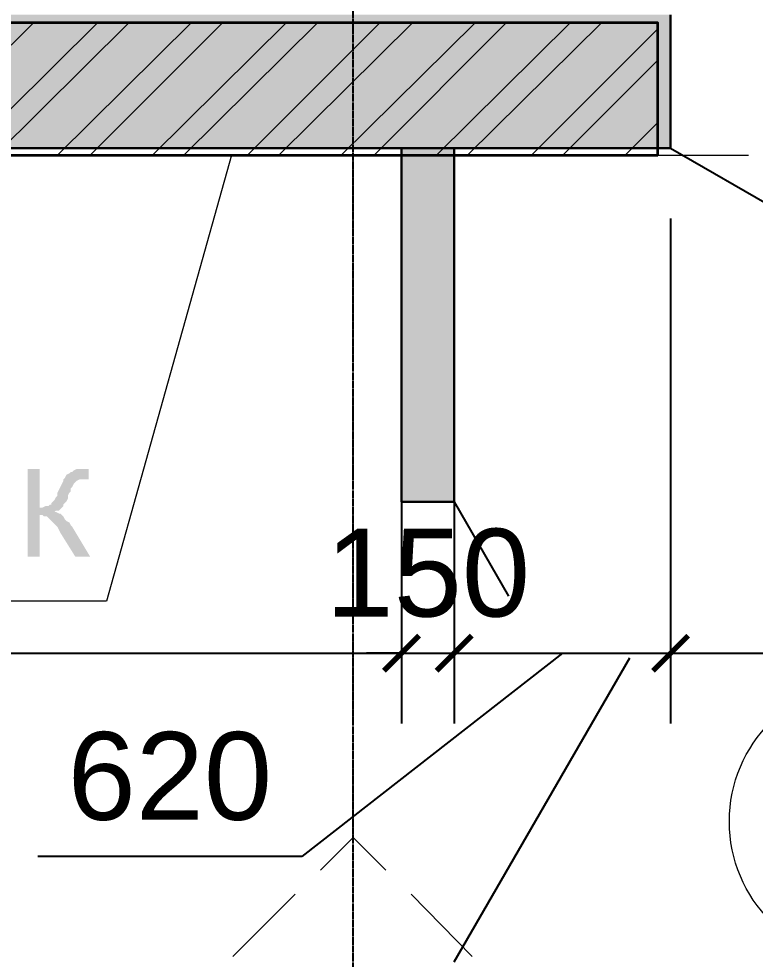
# Model space of a CAD drawing. Header units: millimetres. Extents: x -383313 to -161684, y -117025 to 99224.
# Drawn here: x -331466 to -329369, y -4929 to -2251 of the extents above; entities that cross this region are included whole.
import ezdxf
from ezdxf.enums import TextEntityAlignment as Align

# ---------------------------------------------------------------- set-up
doc = ezdxf.new("R2010")
doc.units = ezdxf.units.MM
doc.header["$MEASUREMENT"] = 0
doc.linetypes.add('PS-GOST2.303 5', pattern=[24, 20, -1.5, 1, -1.5])
doc.layers.get('Defpoints').update_dxf_attribs({"color": 31})
for name, color, linetype in [('001__КОНСТРУКТИВ__Двери', 13, 'Continuous'), ('001__КОНСТРУКТИВ__размеры внутр.', 7, 'Continuous'), ('0expl', 30, 'Continuous'), ('PDF_Geometry', 7, 'Continuous'), ('PDF_Solid Fills', 7, 'Continuous'), ('PS_Оси', 5, 'PS-GOST2.303 5')]:
    doc.layers.add(name, color=color, linetype=linetype)
doc.layers.add('001__КОНСТРУКТИВ__Стены наружные', color=7, linetype='Continuous', lineweight=30)
doc.styles.add('PSTUDIO', font='arial.ttf')
doc.styles.add('TXT0', font='times.ttf')
doc.dimstyles.new('PS_TICK', dxfattribs={"dimscale": 100, "dimtxt": 2.5, "dimasz": 1, "dimexe": 2, "dimexo": 2, "dimgap": 1, "dimtad": 1, "dimdec": 0, "dimzin": 0, "dimdsep": 46, "dimtxsty": 'PSTUDIO', "dimblk": 'ARCHTICK', "dimcen": 2, "dimdle": 1.5, "dimse1": 1, "dimse2": 1, "dimadec": 0, "dimazin": 0, "dimtfac": 1, "dimtdec": 0, "dimtix": 1, "dimtmove": 1, "dimatfit": 3, "dimldrblk": 'ARCHTICK', "dimfxl": 1, "dimtolj": 1, "dimtzin": 0, "dimarcsym": 0})

# ---------------------------------------------------------------- blocks, each defined once
blk = doc.blocks.new('_ArchTick')
at = {"color": 0, "linetype": 'ByBlock', "const_width": 0.15}
blk.add_lwpolyline([(-0.5, -0.5), (0.5, 0.5)], dxfattribs=at)
blk = doc.blocks.new('*D273')
at = {"layer": '001__КОНСТРУКТИВ__размеры внутр.', "color": 0, "lineweight": -2, "ltscale": 100, "transparency": 16777216}
for p, q in [((-334709.6, -2439.4), (-334709.6, -4257.7)), ((-330376.1, -2819.4), (-330376.1, -4257.7)), ((-334859.6, -4057.7), (-330226.1, -4057.7))]:
    blk.add_line(p, q, dxfattribs=at)
at = {"layer": 'Defpoints', "color": 0, "ltscale": 100, "transparency": 16777216}
for p in [(-334709.6, -2239.4), (-330376.1, -2619.4), (-330376.1, -4057.7)]:
    blk.add_point(p, dxfattribs=at)
at = {"layer": '001__КОНСТРУКТИВ__размеры внутр.', "color": 0, "lineweight": -2, "ltscale": 100, "transparency": 16777216, "xscale": 100, "yscale": 100, "zscale": 100, "rotation": 180}
blk.add_blockref('_ArchTick', (-334709.6, -4057.7), dxfattribs=at)
at = {"layer": '001__КОНСТРУКТИВ__размеры внутр.', "color": 0, "lineweight": -2, "ltscale": 100, "transparency": 16777216, "xscale": 100, "yscale": 100, "zscale": 100}
blk.add_blockref('_ArchTick', (-330376.1, -4057.7), dxfattribs=at)
at = {"layer": '001__КОНСТРУКТИВ__размеры внутр.', "color": 0, "ltscale": 100, "transparency": 16777216, "insert": (-332542.8, -3830), "char_height": 250, "attachment_point": 5, "style": 'PSTUDIO'}
blk.add_mtext('\\A1;4340', dxfattribs=at)
blk = doc.blocks.new('*D274')
at = {"layer": '001__КОНСТРУКТИВ__размеры внутр.', "color": 0, "lineweight": -2, "ltscale": 100, "transparency": 16777216}
for p, q in [((-330376.1, -2819.4), (-330376.1, -4257.7)), ((-330226.1, -2819.4), (-330226.1, -4257.7)), ((-330376.1, -4057.7), (-330476.1, -4057.7)), ((-330376.1, -4057.7), (-330226.1, -4057.7)), ((-330226.1, -4057.7), (-330126.1, -4057.7))]:
    blk.add_line(p, q, dxfattribs=at)
at = {"layer": 'Defpoints', "color": 0, "ltscale": 100, "transparency": 16777216}
for p in [(-330376.1, -2619.4), (-330226.1, -2619.4), (-330226.1, -4057.7)]:
    blk.add_point(p, dxfattribs=at)
at = {"layer": '001__КОНСТРУКТИВ__размеры внутр.', "color": 0, "lineweight": -2, "ltscale": 100, "transparency": 16777216, "xscale": 100, "yscale": 100, "zscale": 100}
blk.add_blockref('_ArchTick', (-330376.1, -4057.7), dxfattribs=at)
at = {"layer": '001__КОНСТРУКТИВ__размеры внутр.', "color": 0, "lineweight": -2, "ltscale": 100, "transparency": 16777216, "xscale": 100, "yscale": 100, "zscale": 100, "rotation": 180}
blk.add_blockref('_ArchTick', (-330226.1, -4057.7), dxfattribs=at)
at = {"layer": '001__КОНСТРУКТИВ__размеры внутр.', "color": 0, "ltscale": 100, "transparency": 16777216, "insert": (-330301.1, -3830.1), "char_height": 250, "attachment_point": 5, "style": 'PSTUDIO'}
blk.add_mtext('\\A1;150', dxfattribs=at)
blk = doc.blocks.new('*D275')
at = {"layer": '001__КОНСТРУКТИВ__размеры внутр.', "color": 0, "lineweight": -2, "ltscale": 100, "transparency": 16777216}
for p, q in [((-330226.1, -2819.4), (-330226.1, -4257.7)), ((-329609.6, -2819.4), (-329609.6, -4257.7)), ((-329917.8, -4057.7), (-330659.5, -4636.6)), ((-330376.1, -4057.7), (-329459.6, -4057.7)), ((-330659.5, -4636.6), (-331412.3, -4636.6))]:
    blk.add_line(p, q, dxfattribs=at)
at = {"layer": 'Defpoints', "color": 0, "ltscale": 100, "transparency": 16777216}
for p in [(-330226.1, -2619.4), (-329609.6, -2619.4), (-329609.6, -4057.7)]:
    blk.add_point(p, dxfattribs=at)
at = {"layer": '001__КОНСТРУКТИВ__размеры внутр.', "color": 0, "lineweight": -2, "ltscale": 100, "transparency": 16777216, "xscale": 100, "yscale": 100, "zscale": 100, "rotation": 180}
blk.add_blockref('_ArchTick', (-330226.1, -4057.7), dxfattribs=at)
at = {"layer": '001__КОНСТРУКТИВ__размеры внутр.', "color": 0, "lineweight": -2, "ltscale": 100, "transparency": 16777216, "xscale": 100, "yscale": 100, "zscale": 100}
blk.add_blockref('_ArchTick', (-329609.6, -4057.7), dxfattribs=at)
at = {"layer": '001__КОНСТРУКТИВ__размеры внутр.', "color": 0, "ltscale": 100, "transparency": 16777216, "insert": (-331035.9, -4409), "char_height": 250, "attachment_point": 5, "style": 'PSTUDIO'}
blk.add_mtext('\\A1;620', dxfattribs=at)
blk = doc.blocks.new('*D291')
at = {"layer": '001__КОНСТРУКТИВ__размеры внутр.', "color": 0, "lineweight": -2, "ltscale": 100, "transparency": 16777216}
for p, q in [((-329609.6, -2819.4), (-329609.6, -4257.7)), ((-328299.6, -2819.4), (-328299.6, -4257.7)), ((-329759.6, -4057.7), (-328149.6, -4057.7))]:
    blk.add_line(p, q, dxfattribs=at)
at = {"layer": 'Defpoints', "color": 0, "ltscale": 100, "transparency": 16777216}
for p in [(-329609.6, -2619.4), (-328299.6, -2619.4), (-328299.6, -4057.7)]:
    blk.add_point(p, dxfattribs=at)
at = {"layer": '001__КОНСТРУКТИВ__размеры внутр.', "color": 0, "lineweight": -2, "ltscale": 100, "transparency": 16777216, "xscale": 100, "yscale": 100, "zscale": 100, "rotation": 180}
blk.add_blockref('_ArchTick', (-329609.6, -4057.7), dxfattribs=at)
at = {"layer": '001__КОНСТРУКТИВ__размеры внутр.', "color": 0, "lineweight": -2, "ltscale": 100, "transparency": 16777216, "xscale": 100, "yscale": 100, "zscale": 100}
blk.add_blockref('_ArchTick', (-328299.6, -4057.7), dxfattribs=at)
at = {"layer": '001__КОНСТРУКТИВ__размеры внутр.', "color": 0, "ltscale": 100, "transparency": 16777216, "insert": (-328954.6, -3830), "char_height": 250, "attachment_point": 5, "style": 'PSTUDIO'}
blk.add_mtext('\\A1;1310', dxfattribs=at)
blk = doc.blocks.new('*D300')
at = {"layer": '001__КОНСТРУКТИВ__размеры внутр.', "color": 0, "lineweight": -2, "ltscale": 100, "transparency": 16777216}
blk.add_line((-336984.8, -2369.4), (-336984.8, -5582.1), dxfattribs=at)
at = {"layer": 'Defpoints', "color": 0, "ltscale": 100, "transparency": 16777216}
for p in [(-336030.8, -2519.4), (-336984.8, -5432.1), (-330226.1, -5432.1)]:
    blk.add_point(p, dxfattribs=at)
at = {"layer": '001__КОНСТРУКТИВ__размеры внутр.', "color": 0, "lineweight": -2, "ltscale": 100, "transparency": 16777216, "xscale": 100, "yscale": 100, "zscale": 100}
for p, rotation in [((-336984.8, -2519.4), 90), ((-336984.8, -5432.1), 270)]:
    blk.add_blockref('_ArchTick', p, dxfattribs=dict(at, rotation=rotation))
at = {"layer": '001__КОНСТРУКТИВ__размеры внутр.', "color": 0, "ltscale": 100, "transparency": 16777216, "insert": (-337212.4, -3143.3), "char_height": 250, "attachment_point": 5, "rotation": 90, "style": 'PSTUDIO'}
blk.add_mtext('\\A1;2910', dxfattribs=at)
blk = doc.blocks.new('be301')
at = {"color": 0, "linetype": 'ByBlock', "lineweight": 0}
blk.add_line((-4.79, -7.847), (4.668, -7.847), dxfattribs=at)
blk.add_circle((0, 0), 4, dxfattribs=at)
at = {"color": 0, "linetype": 'ByBlock', "lineweight": 0, "style": 'TXT0', "width": 0.8}
blk.add_attdef('ENOM', text='', height=3, dxfattribs=at).set_placement((0, 0), align=Align.MIDDLE)
at = {"color": 0, "linetype": 'ByBlock', "lineweight": 0, "style": 'TXT0', "width": 0.8, "flags": 1}
blk.add_attdef('ETYP', text='', height=3, dxfattribs=at).set_placement((0, 0), align=Align.MIDDLE)
at = {"color": 0, "linetype": 'ByBlock', "lineweight": 0, "style": 'TXT0', "flags": 1}
for tag, p, width in [('ENAI', (8.158, -1.004), 0.9), ('EPER', (13.86, -4.207), 0.9), ('NOTD', (13.646, -6.774), 0.9), ('WTOP', (13.646, -10.107), 0.9), ('KTG', (-4.212, -12.124), 0.8), ('WBOT', (13.646, -13.441), 0.9), ('ATOP', (13.646, -16.774), 0.9), ('ABOT', (13.646, -20.107), 0.9)]:
    blk.add_attdef(tag, p, '', height=2, dxfattribs=dict(at, width=width))
at = {"color": 0, "linetype": 'ByBlock', "lineweight": 0, "style": 'TXT0', "width": 0.9}
blk.add_attdef('EAREA', text='', height=2, dxfattribs=at).set_placement((0.047, -6.981), align=Align.CENTER)
blk = doc.blocks.new('A$Cf5759c35')
at = {"layer": 'PDF_Solid Fills'}
for points in [[(27055.1, 14732), (27021.2, 14732), (27021.2, 14482.2), (27055.1, 14482.2), (27055.1, 14600.8), (27118.6, 14600.8), (27114.3, 14605), (27110.1, 14605), (27101.6, 14609.2), (27097.4, 14609.2), (27101.6, 14613.5), (27110.1, 14613.5), (27114.3, 14617.7), (27055.1, 14621.9)], [(27173.6, 14732), (27173.6, 14732), (27160.9, 14732), (27152.4, 14727.8), (27148.2, 14723.5), (27144, 14723.5), (27139.7, 14719.3), (27131.3, 14715.1), (27127, 14706.6), (27127, 14706.6), (27182.1, 14702.4), (27190.5, 14702.4), (27194.8, 14702.4), (27194.8, 14732), (27194.8, 14732), (27186.3, 14732)], [(27127, 14706.6), (27122.8, 14702.4), (27122.8, 14698.1), (27118.6, 14689.7), (27114.3, 14681.2), (27110.1, 14672.7), (27105.9, 14664.3), (27105.9, 14655.8), (27101.6, 14651.6), (27097.4, 14643.1), (27093.2, 14638.9), (27088.9, 14634.6), (27088.9, 14630.4), (27084.7, 14630.4), (27080.5, 14626.2), (27072, 14626.2), (27063.5, 14621.9), (27055.1, 14621.9), (27114.3, 14617.7), (27118.6, 14621.9), (27122.8, 14626.2), (27122.8, 14630.4), (27127, 14634.6), (27131.3, 14638.9), (27135.5, 14647.3), (27135.5, 14655.8), (27139.7, 14664.3), (27144, 14668.5), (27144, 14677), (27148.2, 14681.2), (27152.4, 14689.7), (27156.7, 14693.9), (27160.9, 14698.1), (27160.9, 14698.1), (27169.4, 14702.4), (27173.6, 14702.4), (27182.1, 14702.4)], [(27118.6, 14600.8), (27055.1, 14600.8), (27063.5, 14600.8), (27067.8, 14596.5), (27076.2, 14596.5), (27080.5, 14592.3), (27084.7, 14588.1), (27088.9, 14583.8), (27093.2, 14579.6), (27097.4, 14575.4), (27101.6, 14571.1), (27105.9, 14566.9), (27110.1, 14558.4), (27114.3, 14550), (27156.7, 14482.2), (27199, 14482.2), (27148.2, 14566.9), (27144, 14571.1), (27139.7, 14579.6), (27131.3, 14583.8), (27127, 14588.1), (27122.8, 14596.5)]]:
    blk.add_hatch(color=8, dxfattribs=at).paths.add_polyline_path(points)
at = {"layer": 'PDF_Geometry', "color": 8, "lineweight": 35}
blk.add_lwpolyline([(28816.1, 15625.2), (28816.1, 16002), (23748.8, 16002), (23748.8, 18605.5), (30259.7, 18605.5), (30259.7, 16002), (30128.5, 16002), (30128.5, 15625.2), (30636.5, 15625.2), (30636.5, 18982.3), (23367.8, 18982.3), (23367.8, 15625.2)], close=True, dxfattribs=at)
at = {"layer": 'PDF_Geometry', "color": 8, "lineweight": 9}
for points in [[(26657.1, 15625.2), (27038.1, 16002)], [(26839.2, 15625.2), (27220.2, 16002)], [(26928.1, 15625.2), (27309.1, 16002)], [(27105.9, 15625.2), (27486.9, 16002)], [(27199, 15625.2), (27575.8, 16002)], [(27376.8, 15625.2), (27757.8, 16002)], [(27465.7, 15625.2), (27846.7, 16002)], [(27647.7, 15625.2), (28024.5, 16002)], [(27736.6, 15625.2), (28117.6, 16002)], [(27914.4, 15625.2), (28295.4, 16002)], [(28007.6, 15625.2), (28384.3, 16002)], [(28185.4, 15625.2), (28566.4, 16002)], [(28274.3, 15625.2), (28655.3, 16002)], [(28456.3, 15625.2), (28816.1, 15985.1)], [(28545.2, 15625.2), (28816.1, 15896.2)], [(28723, 15625.2), (28816.1, 15718.4)], [(28811.9, 15625.2), (28816.1, 15629.5)]]:
    blk.add_lwpolyline(points, dxfattribs=at)
at = {"layer": 'PDF_Geometry', "color": 8, "lineweight": 13}
for points in [[(27601.2, 15625.2), (27245.6, 14355.2), (23325.5, 14355.2)], [(27948.3, 15405.1), (27948.3, 15625.2)], [(28816.1, 15625.2), (29074.4, 15625.2)], [(27948.3, 15053.7), (27948.3, 15303.5)], [(27948.3, 14702.4), (27948.3, 14952.1)], [(27948.3, 14355.2), (27948.3, 14605)], [(27948.3, 14003.9), (27948.3, 14253.6)], [(27855.2, 13589), (27948.3, 13682.1), (27948.3, 13902.3)], [(28041.4, 13589), (27948.3, 13682.1)], [(27783.2, 13521.3), (27605.4, 13343.5)], [(28287, 13343.5), (28113.4, 13521.3)]]:
    blk.add_lwpolyline(points, dxfattribs=at)

msp = doc.modelspace()

# ---------------------------------------------------------------- hatches: boundary and pattern name
at = {"lineweight": 30, "ltscale": 100}
h = msp.add_hatch(color=252, dxfattribs=at)
h.dxf.hatch_style = 1
h.paths.add_polyline_path([(-334709.55882, 360.6023), (-328169.55882, 360.6023), (-328169.55882, -2239.3977), (-328299.55882, -2239.3977), (-328299.55882, -2619.3977), (-327939.55882, -2619.3977), (-327789.55882, -2619.3977), (-327789.55882, -2469.3977), (-327789.55882, 740.6023), (-335089.55882, 740.6023), (-335089.55882, -2469.3977), (-335089.55882, -2619.3977), (-329609.55882, -2619.3977), (-329609.55882, -2239.3977), (-334709.55882, -2239.3977)])
h = msp.add_hatch(color=252, dxfattribs=at)
h.dxf.hatch_style = 1
h.paths.add_polyline_path([(-330226.05882, -2619.3977), (-330376.05882, -2619.3977), (-330376.05882, -3626.70862), (-330226.05882, -3626.70862)])

# ---------------------------------------------------------------- linework, layer by layer
for p, q in [((-329609.55882, -2239.3977), (-329609.55882, -2619.3977)), ((-330376.05882, -3626.70862), (-330226.05882, -3626.70862))]:
    msp.add_line(p, q, dxfattribs=at)
at = {"layer": '001__КОНСТРУКТИВ__Двери', "ltscale": 100}
for p, q in [((-329609.55882, -2619.3977), (-328743.53342, -3119.3977)), ((-330226.05882, -3626.70862), (-330071.05882, -3895.17649)), ((-330226.05882, -4936.70862), (-329726.05882, -4070.68321))]:
    msp.add_line(p, q, dxfattribs=at)
at = {"layer": '001__КОНСТРУКТИВ__Стены наружные', "color": 7, "linetype": 'Continuous'}
for p, q in [((-330376.05882, -2619.3977), (-330376.05882, -3626.70862)), ((-330226.05882, -2619.3977), (-330226.05882, -3626.70862))]:
    msp.add_line(p, q, dxfattribs=at)
at = {"layer": '001__КОНСТРУКТИВ__Стены наружные', "color": 7, "linetype": 'Continuous', "flags": 128}
msp.add_lwpolyline([(-335089.55882, 740.6023), (-335089.55882, -2619.3977), (-329609.55882, -2619.3977)], dxfattribs=at)
at = {"layer": 'PS_Оси'}
msp.add_lwpolyline([(-330514.05882, -24012.91133), (-330514.05882, -23582.0977), (-330514.05882, -17582.0977), (-330514.05882, -11582.0977), (-330514.05882, -5582.0977), (-330514.05882, -582.3977), (-330514.05882, 2825.4576)], dxfattribs=at)

# ---------------------------------------------------------------- block references
at = {"ltscale": 100}
msp.add_blockref('A$Cf5759c35', (-358461.97282, -18264.93104), dxfattribs=at)
at = {"layer": '0expl', "ltscale": 100, "xscale": 100, "yscale": 100, "zscale": 100}
msp.add_blockref('be301', (-329042.21922, -4537.15665), dxfattribs=at).add_auto_attribs({'ENOM': '7', 'EAREA': '6.44'})

# ---------------------------------------------------------------- dimensions: what is measured, and where the dimension line sits
at = {"layer": '001__КОНСТРУКТИВ__размеры внутр.', "ltscale": 100}
dim = msp.add_linear_dim(base=(-330376.05882, -4057.72011), p1=(-334709.55882, -2239.3977), p2=(-330376.05882, -2619.3977), text='4340', dimstyle='PS_TICK', override={"dimse1": 0, "dimse2": 0}, dxfattribs=at)
dim.commit()
dim.dimension.update_dxf_attribs({"geometry": '*D273', "text_midpoint": (-332542.80882, -3829.99159)})
dim = msp.add_linear_dim(base=(-336984.76537, -5432.0977), p1=(-336030.80754, -2519.3977), p2=(-330226.05882, -5432.0977), angle=90, text='2910', dimstyle='PS_TICK', dxfattribs=at)
dim.commit()
dim.dimension.update_dxf_attribs({"geometry": '*D300', "text_midpoint": (-336984.76537, -3143.314), "dimtype": 160})
dim = msp.add_linear_dim(base=(-329609.55882, -4057.72011), p1=(-330226.05882, -2619.3977), p2=(-329609.55882, -2619.3977), text='620', dimstyle='PS_TICK', override={"dimse1": 0, "dimse2": 0}, dxfattribs=at)
dim.commit()
dim.dimension.update_dxf_attribs({"geometry": '*D275', "text_midpoint": (-330759.46271, -4636.60149), "dimtype": 160})
for base, p1, p2, picture, middle in [((-330226.05882, -4057.72011), (-330376.05882, -2619.3977), (-330226.05882, -2619.3977), '*D274', (-330301.05882, -3830.07686)), ((-328299.55882, -4057.72011), (-329609.55882, -2619.3977), (-328299.55882, -2619.3977), '*D291', (-328954.55882, -3829.99159))]:
    dim = msp.add_linear_dim(base=base, p1=p1, p2=p2, dimstyle='PS_TICK', override={"dimse1": 0, "dimse2": 0}, dxfattribs=at)
    dim.commit()
    dim.dimension.update_dxf_attribs({"geometry": picture, "text_midpoint": middle})

doc.saveas('drawing.dxf')
